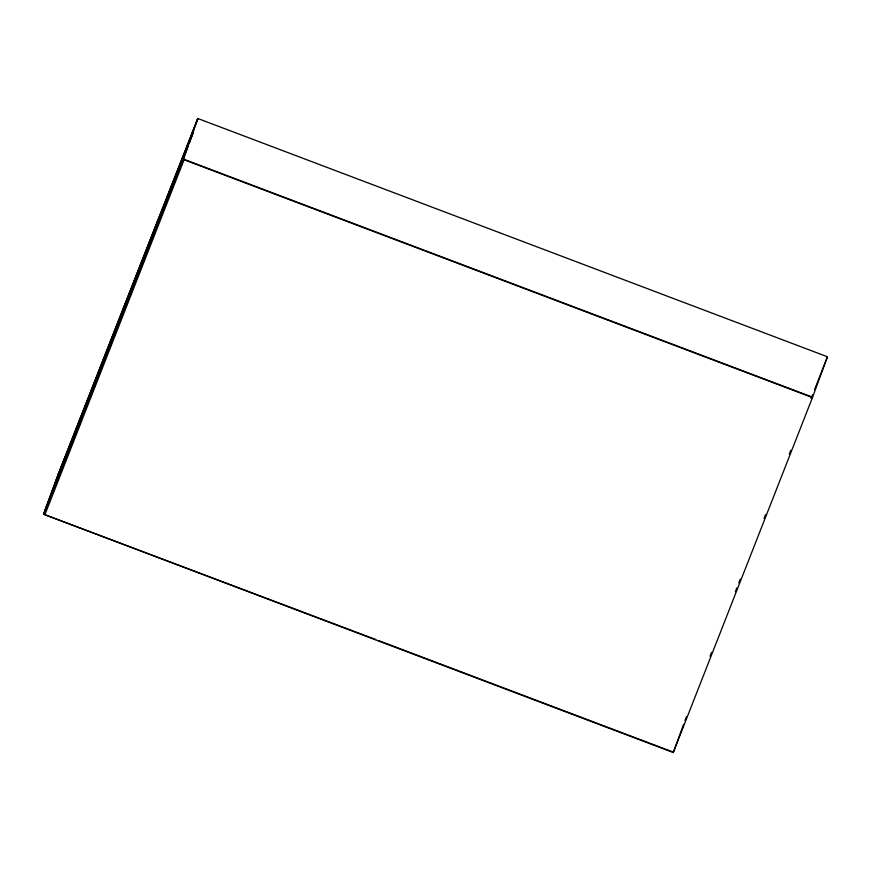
<?xml version="1.0" encoding="UTF-8"?>
<svg xmlns="http://www.w3.org/2000/svg" width="871" height="871" viewBox="0 0 871 871"><rect width="100%" height="100%" fill="white"/><g stroke="black" fill="none" stroke-linecap="round" stroke-linejoin="round"><path stroke-width="1.31" d="M43.55 514.217L58.553 473.421L197.728 118.467L827.45 356.783L812.447 397.579L673.272 752.533L43.55 514.217L182.725 159.262L812.447 397.579M43.942 513.934L58.553 473.421M189.464 142.757L193.623 131.445L192.959 131.194L167.374 196.443A157.27 1.644 -69.3 0 1 157.401 221.528L65.14 456.818L45.074 510.21M54.873 486.791L65.804 457.068L65.14 456.818M79.501 425.059L79.882 424.003M95.157 383.196L90.323 396.349L105.151 358.536M95.603 381.999L96.496 379.582L97.182 379.832M96.888 380.692L97.302 379.582M121.951 315.683L128.124 298.916L128.799 299.178M124.433 311.328L123.791 310.958M124.564 308.867L125.903 305.231M126.339 304.012L129.191 296.271M163.432 209.508L161.756 214.048L165.773 203.531M166.884 200.101L165.207 204.652L169.693 192.937M157.313 226.449L157.009 227.266L157.379 226.318L156.693 226.025M164.565 206.884L165.828 203.476M168.832 195.931L170.085 192.513M173.71 182.681L172.033 187.221L176.519 175.507M171.228 189.889L172.904 185.349L168.887 195.866M197.728 118.467L181.865 161.353L182.529 161.603L181.037 165.392M197.978 118.565L183.117 158.979L812.578 397.198M182.986 160.34L188.539 145.261M673.272 752.533L683.626 724.367M685.02 720.578L686.424 716.789M58.303 474.26L64.563 458.288M193.133 132.697L51.922 492.736L52.598 492.986M106.131 356.021L108.603 349.717M109.594 347.191L112.065 340.899M114.047 335.858L116.507 329.554M117.498 327.028L119.969 320.724M123.747 311.067L132.152 289.64M133.143 287.125L135.604 280.821M136.595 278.295L139.066 271.992M141.048 266.951L143.519 260.658M144.499 258.132L147.471 250.565M148.952 246.787L155.376 230.401M57.551 480.335L62.516 467.694M63.507 465.158L65.978 458.832M66.969 456.306L69.451 449.98M71.433 444.918L72.924 441.129M74.906 436.066L76.398 432.277M78.379 427.215L79.871 423.426M84.335 412.037L86.817 405.712M88.798 400.649L90.279 396.86M92.272 391.798L94.743 385.472M96.735 380.42L98.216 376.62M100.198 371.558L101.689 367.769M103.671 362.706L105.162 358.917M109.626 347.529L112.109 341.203M114.09 336.152L115.571 332.352M117.563 327.289L119.044 323.5M121.025 318.438L122.517 314.649M128.962 298.198L130.454 294.409M131.445 291.883L133.927 285.557M134.918 283.021L137.4 276.695M138.391 274.169L140.862 267.843M142.855 262.792L144.336 258.992M146.328 253.929L147.809 250.14M152.273 238.752L154.755 232.426M155.746 229.9L158.228 223.575M160.21 218.512L162.692 212.197M163.683 209.661L166.165 203.335M168.147 198.283L169.627 194.483M171.62 189.421L174.592 181.832M177.564 174.244L180.047 167.929M184.271 159.262L44.9 514.717L375.76 639.51M710.072 656.157L711.553 652.368M735.331 591.736L736.812 587.947M738.793 582.895L740.285 579.106M764.052 518.474L765.544 514.685M789.311 454.052L790.803 450.263M811.108 398.472L812.589 394.683M814.57 389.631L827.45 356.783M167.374 196.443L168.038 196.694A157.27 1.644 -69.3 0 1 158.065 221.778L157.401 221.528M161.549 213.635L162.235 213.896M150.672 241.376L151.347 241.637M148.756 243.564L149.42 243.815M148.723 246.341L149.409 246.602M140.754 266.657L141.44 266.918M136.769 276.815L137.455 277.076M127.231 301.333L127.906 301.595M126.382 303.892L127.024 304.273M97.345 377.415L98.02 377.676M94.797 383.915L95.472 384.176M87.133 403.447L87.819 403.698M378.308 640.468L673.403 752.152"/></g></svg>
